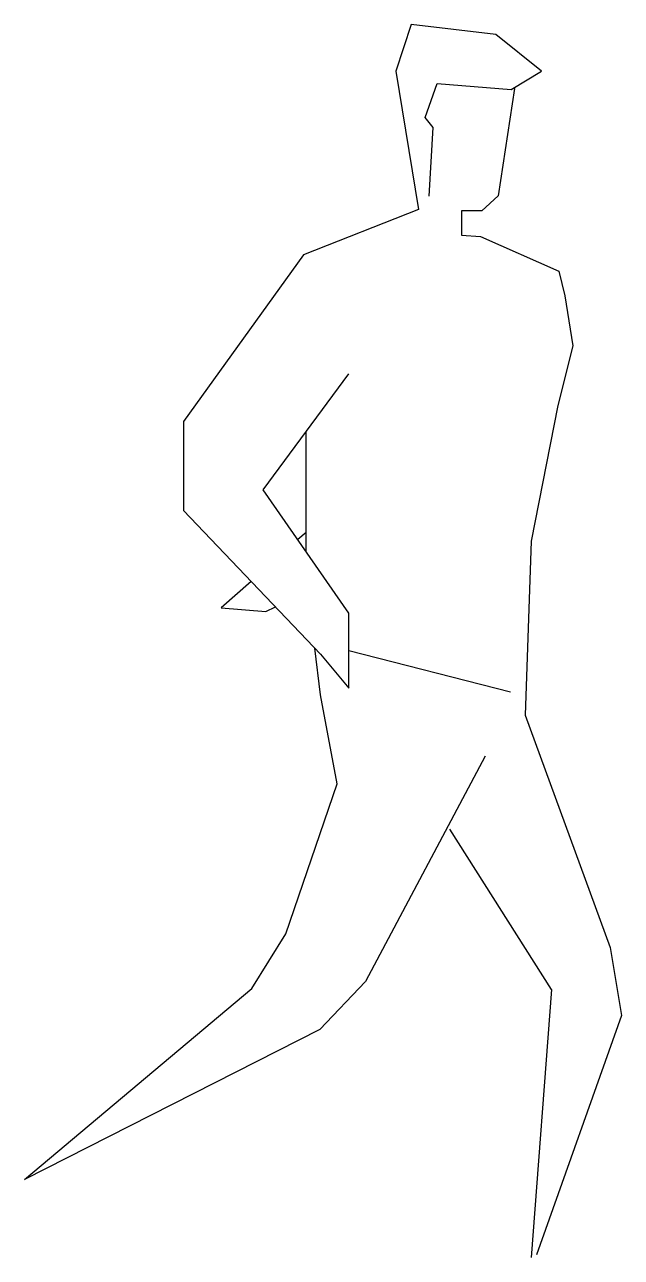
# Model space of a CAD drawing. Extents: x -85 to 0, y 0 to 176.
import ezdxf

# ---------------------------------------------------------------- set-up
doc = ezdxf.new("R2010")
doc.units = 0
doc.header["$LTSCALE"] = 25
doc.header["$MEASUREMENT"] = 0
doc.layers.get('0').update_dxf_attribs({"linetype": 'CONTINUOUS'})

msp = doc.modelspace()

# ---------------------------------------------------------------- linework, layer by layer
at = {"color": 0, "linetype": 'ByBlock'}
for p, q in [((-45.2, 100.66), (-45.2, 117.71)), ((-46.35, 102.39), (-45.16, 103.42)), ((-53.04, 96.37), (-57.32, 92.62)), ((-57.32, 92.62), (-50.93, 92.08)), ((-50.93, 92.08), (-49.57, 92.76)), ((-43.16, 80.19), (-43.93, 86.85)), ((-39.11, 86.52), (-16.07, 80.64)), ((-10.22, 38.19), (-24.68, 61.04)), ((-10.22, 38.19), (-13.08, 0.01))]:
    msp.add_line(p, q, dxfattribs=at)
for points in [[(-27.65, 151.31), (-27.09, 161.09), (-28.22, 162.53), (-26.52, 167.38), (-15.97, 166.51), (-11.62, 169.13), (-18.15, 174.36), (-30.2, 175.75), (-32.38, 169.13), (-29.18, 149.42), (-45.58, 142.95), (-62.65, 119.15), (-62.65, 106.49), (-43.15, 86.02), (-39.11, 81.17), (-39.11, 91.86), (-51.29, 109.45), (-39.11, 125.98)], [(-15.47, 166.66), (-17.81, 151.35), (-20.14, 149.23), (-23.05, 149.23), (-23.05, 145.74), (-20.33, 145.57), (-9.14, 140.61), (-8.32, 137.11), (-7.17, 129.95), (-9.31, 121.45), (-13.12, 102.09), (-13.94, 77.31), (-1.82, 44.18), (-0.24, 34.48), (-12.36, 0.36)], [(-19.68, 71.47), (-36.72, 39.33), (-43.22, 32.5), (-85.32, 11.13), (-52.94, 38.34), (-48.08, 46.15), (-40.76, 67.53), (-43.16, 80.19)]]:
    msp.add_lwpolyline(points, dxfattribs=at)

doc.saveas('drawing.dxf')
